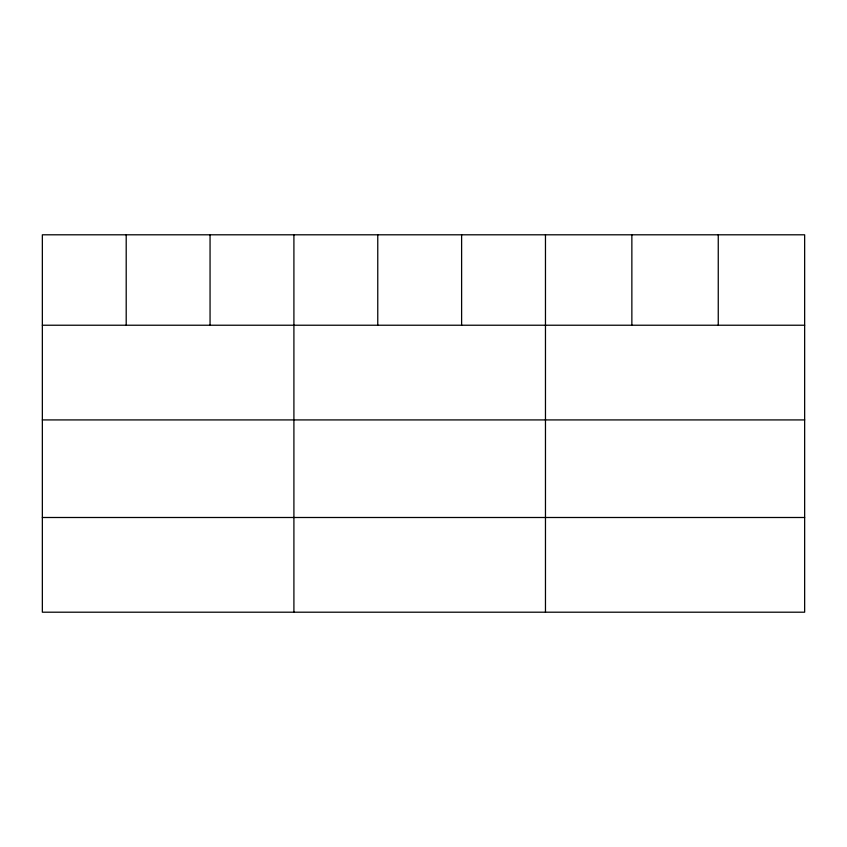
<?xml version="1.0" encoding="UTF-8"?>
<svg xmlns="http://www.w3.org/2000/svg" width="847" height="847" viewBox="0 0 847 847"><rect width="100%" height="100%" fill="white"/><g stroke="black" fill="none" stroke-linecap="round" stroke-linejoin="round"><path stroke-width="1.27" d="M804.65 419.921L804.65 234.799L42.35 234.799L42.35 612.201L804.65 612.201L804.65 419.921L42.35 419.921M42.35 325.227L804.65 325.227M42.35 517.496L804.65 517.496M718.256 234.799L718.256 325.227M631.862 234.799L631.862 325.227M545.468 234.799L545.468 612.201M461.615 234.799L461.615 325.227M377.762 234.799L377.762 325.227M293.909 234.799L293.909 612.201M210.056 234.799L210.056 325.227M126.203 234.799L126.203 325.227"/></g></svg>
